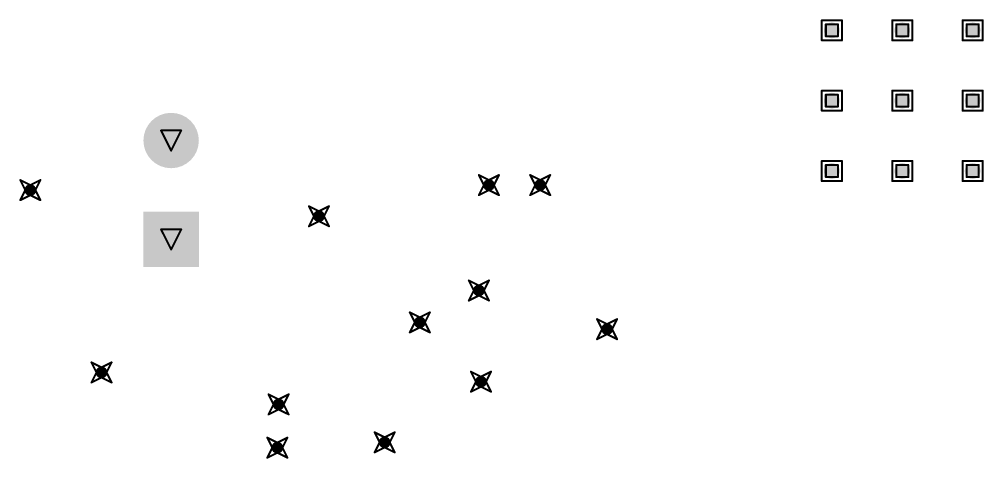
# Model space of a CAD drawing. Header units: millimetres. Extents: x -25 to 478, y -31 to 252.
# Drawn here: x 119.76 to 144.12, y 33.82 to 44.93 of the extents above; entities that cross this region are included whole.
import ezdxf

# ---------------------------------------------------------------- set-up
doc = ezdxf.new("R2010")
doc.units = ezdxf.units.MM
for name, color, linetype in [('DrillDrawing', 1, 'Continuous'), ('MultiLayer', 9, 'Continuous'), ('PadHoleLayer', 156, 'Continuous'), ('ViaHoleLayer', 16, 'Continuous')]:
    doc.layers.add(name, color=color, linetype=linetype)

# ---------------------------------------------------------------- blocks, each defined once
blk = doc.blocks.new('JST_B2B_EH_A_530')
at = {"layer": 'MultiLayer'}
blk.add_hatch(color=9, dxfattribs=at).paths.add_polyline_path([(-1.95, 0.7), (-0.55, 0.7), (-0.55, -0.7), (-1.95, -0.7)])
h = blk.add_hatch(color=9, dxfattribs=at)
edge = h.paths.add_edge_path()
edge.add_arc((1.25, 0), 0.7, 0, 360)
at = {"layer": 'PadHoleLayer'}
h = blk.add_hatch(color=156, dxfattribs=at)
edge = h.paths.add_edge_path()
edge.add_arc((-1.25, 0), 0.45, 0, 360)
h = blk.add_hatch(color=156, dxfattribs=at)
edge = h.paths.add_edge_path()
edge.add_arc((1.25, 0), 0.45, 0, 360)

msp = doc.modelspace()

# ---------------------------------------------------------------- hatches: boundary and pattern name
at = {"layer": 'ViaHoleLayer'}
h = msp.add_hatch(color=16, dxfattribs=at)
edge = h.paths.add_edge_path()
edge.add_arc((140.284, 44.649), 0.2, 0, 360)
h = msp.add_hatch(color=16, dxfattribs=at)
edge = h.paths.add_edge_path()
edge.add_arc((142.062, 44.649), 0.2, 0, 360)
h = msp.add_hatch(color=16, dxfattribs=at)
edge = h.paths.add_edge_path()
edge.add_arc((143.84, 44.649), 0.2, 0, 360)
h = msp.add_hatch(color=16, dxfattribs=at)
edge = h.paths.add_edge_path()
edge.add_arc((140.284, 42.871), 0.2, 0, 360)
h = msp.add_hatch(color=16, dxfattribs=at)
edge = h.paths.add_edge_path()
edge.add_arc((142.062, 42.871), 0.2, 0, 360)
h = msp.add_hatch(color=16, dxfattribs=at)
edge = h.paths.add_edge_path()
edge.add_arc((143.84, 42.871), 0.2, 0, 360)
h = msp.add_hatch(color=16, dxfattribs=at)
edge = h.paths.add_edge_path()
edge.add_arc((140.284, 41.093), 0.2, 0, 360)
h = msp.add_hatch(color=16, dxfattribs=at)
edge = h.paths.add_edge_path()
edge.add_arc((142.062, 41.093), 0.2, 0, 360)
h = msp.add_hatch(color=16, dxfattribs=at)
edge = h.paths.add_edge_path()
edge.add_arc((143.84, 41.093), 0.2, 0, 360)
h = msp.add_hatch(color=16, dxfattribs=at)
edge = h.paths.add_edge_path()
edge.add_arc((120.04, 40.611), 0.15, 0, 360)
h = msp.add_hatch(color=16, dxfattribs=at)
edge = h.paths.add_edge_path()
edge.add_arc((131.623, 40.738), 0.15, 0, 360)
h = msp.add_hatch(color=16, dxfattribs=at)
edge = h.paths.add_edge_path()
edge.add_arc((132.918, 40.738), 0.15, 0, 360)
h = msp.add_hatch(color=16, dxfattribs=at)
edge = h.paths.add_edge_path()
edge.add_arc((127.33, 39.951), 0.15, 0, 360)
h = msp.add_hatch(color=16, dxfattribs=at)
edge = h.paths.add_edge_path()
edge.add_arc((131.369, 38.073), 0.15, 0, 360)
h = msp.add_hatch(color=16, dxfattribs=at)
edge = h.paths.add_edge_path()
edge.add_arc((129.878, 37.268), 0.15, 0, 360)
h = msp.add_hatch(color=16, dxfattribs=at)
edge = h.paths.add_edge_path()
edge.add_arc((134.607, 37.096), 0.15, 0, 360)
h = msp.add_hatch(color=16, dxfattribs=at)
edge = h.paths.add_edge_path()
edge.add_arc((121.838, 36.002), 0.15, 0, 360)
h = msp.add_hatch(color=16, dxfattribs=at)
edge = h.paths.add_edge_path()
edge.add_arc((131.422, 35.768), 0.15, 0, 360)
h = msp.add_hatch(color=16, dxfattribs=at)
edge = h.paths.add_edge_path()
edge.add_arc((126.31, 35.195), 0.15, 0, 360)
h = msp.add_hatch(color=16, dxfattribs=at)
edge = h.paths.add_edge_path()
edge.add_arc((128.99, 34.235), 0.15, 0, 360)
h = msp.add_hatch(color=16, dxfattribs=at)
edge = h.paths.add_edge_path()
edge.add_arc((126.279, 34.101), 0.15, 0, 360)

# ---------------------------------------------------------------- linework, layer by layer
at = {"layer": 'DrillDrawing', "const_width": 0.0508}
for points in [[(140.03, 44.903), (140.538, 44.903)], [(140.03, 44.395), (140.03, 44.903)], [(140.132, 44.802), (140.437, 44.802)], [(140.132, 44.497), (140.132, 44.802)], [(140.437, 44.497), (140.437, 44.802)], [(140.538, 44.395), (140.538, 44.903)], [(141.808, 44.903), (142.316, 44.903)], [(141.808, 44.395), (141.808, 44.903)], [(141.91, 44.802), (142.215, 44.802)], [(141.91, 44.497), (141.91, 44.802)], [(142.215, 44.497), (142.215, 44.802)], [(142.316, 44.395), (142.316, 44.903)], [(143.586, 44.903), (144.094, 44.903)], [(143.586, 44.395), (143.586, 44.903)], [(143.688, 44.802), (143.993, 44.802)], [(143.688, 44.497), (143.688, 44.802)], [(143.993, 44.497), (143.993, 44.802)], [(144.094, 44.395), (144.094, 44.903)], [(140.03, 44.395), (140.538, 44.395)], [(140.132, 44.497), (140.437, 44.497)], [(141.808, 44.395), (142.316, 44.395)], [(141.91, 44.497), (142.215, 44.497)], [(143.586, 44.395), (144.094, 44.395)], [(143.688, 44.497), (143.993, 44.497)], [(140.03, 43.125), (140.538, 43.125)], [(140.03, 42.617), (140.03, 43.125)], [(140.538, 42.617), (140.538, 43.125)], [(141.808, 43.125), (142.316, 43.125)], [(141.808, 42.617), (141.808, 43.125)], [(142.316, 42.617), (142.316, 43.125)], [(143.586, 43.125), (144.094, 43.125)], [(143.586, 42.617), (143.586, 43.125)], [(144.094, 42.617), (144.094, 43.125)], [(140.132, 43.024), (140.437, 43.024)], [(140.132, 42.719), (140.132, 43.024)], [(140.437, 42.719), (140.437, 43.024)], [(141.91, 43.024), (142.215, 43.024)], [(141.91, 42.719), (141.91, 43.024)], [(142.215, 42.719), (142.215, 43.024)], [(143.688, 43.024), (143.993, 43.024)], [(143.688, 42.719), (143.688, 43.024)], [(143.993, 42.719), (143.993, 43.024)], [(140.03, 42.617), (140.538, 42.617)], [(140.132, 42.719), (140.437, 42.719)], [(141.808, 42.617), (142.316, 42.617)], [(141.91, 42.719), (142.215, 42.719)], [(143.586, 42.617), (144.094, 42.617)], [(143.688, 42.719), (143.993, 42.719)], [(123.342, 42.118), (123.85, 42.118)], [(123.342, 42.118), (123.596, 41.61)], [(123.596, 41.61), (123.85, 42.118)], [(140.03, 41.347), (140.538, 41.347)], [(140.03, 40.839), (140.03, 41.347)], [(140.132, 41.246), (140.437, 41.246)], [(140.132, 40.941), (140.132, 41.246)], [(140.437, 40.941), (140.437, 41.246)], [(140.538, 40.839), (140.538, 41.347)], [(141.808, 41.347), (142.316, 41.347)], [(141.808, 40.839), (141.808, 41.347)], [(141.91, 41.246), (142.215, 41.246)], [(141.91, 40.941), (141.91, 41.246)], [(142.215, 40.941), (142.215, 41.246)], [(142.316, 40.839), (142.316, 41.347)], [(143.586, 41.347), (144.094, 41.347)], [(143.586, 40.839), (143.586, 41.347)], [(143.688, 41.246), (143.993, 41.246)], [(143.688, 40.941), (143.688, 41.246)], [(143.993, 40.941), (143.993, 41.246)], [(144.094, 40.839), (144.094, 41.347)], [(131.369, 40.992), (131.623, 40.865)], [(131.369, 40.992), (131.496, 40.738)], [(131.623, 40.865), (131.877, 40.992)], [(131.75, 40.738), (131.877, 40.992)], [(132.664, 40.992), (132.918, 40.865)], [(132.664, 40.992), (132.791, 40.738)], [(132.918, 40.865), (133.172, 40.992)], [(133.045, 40.738), (133.172, 40.992)], [(140.132, 40.941), (140.437, 40.941)], [(141.91, 40.941), (142.215, 40.941)], [(143.688, 40.941), (143.993, 40.941)], [(119.786, 40.865), (120.04, 40.738)], [(119.786, 40.865), (119.913, 40.611)], [(120.04, 40.738), (120.294, 40.865)], [(120.167, 40.611), (120.294, 40.865)], [(131.369, 40.484), (131.496, 40.738)], [(131.75, 40.738), (131.877, 40.484)], [(132.664, 40.484), (132.791, 40.738)], [(133.045, 40.738), (133.172, 40.484)], [(140.03, 40.839), (140.538, 40.839)], [(141.808, 40.839), (142.316, 40.839)], [(143.586, 40.839), (144.094, 40.839)], [(119.786, 40.357), (119.913, 40.611)], [(119.786, 40.357), (120.04, 40.484)], [(120.04, 40.484), (120.294, 40.357)], [(120.167, 40.611), (120.294, 40.357)], [(131.369, 40.484), (131.623, 40.611)], [(131.623, 40.611), (131.877, 40.484)], [(132.664, 40.484), (132.918, 40.611)], [(132.918, 40.611), (133.172, 40.484)], [(127.076, 40.205), (127.33, 40.078)], [(127.076, 40.205), (127.203, 39.951)], [(127.33, 40.078), (127.584, 40.205)], [(127.457, 39.951), (127.584, 40.205)], [(127.076, 39.697), (127.203, 39.951)], [(127.457, 39.951), (127.584, 39.697)], [(127.076, 39.697), (127.33, 39.824)], [(127.33, 39.824), (127.584, 39.697)], [(123.342, 39.618), (123.85, 39.618)], [(123.342, 39.618), (123.596, 39.11)], [(123.596, 39.11), (123.85, 39.618)], [(131.115, 38.327), (131.369, 38.2)], [(131.115, 38.327), (131.242, 38.073)], [(131.369, 38.2), (131.623, 38.327)], [(131.496, 38.073), (131.623, 38.327)], [(131.115, 37.819), (131.242, 38.073)], [(131.496, 38.073), (131.623, 37.819)], [(131.115, 37.819), (131.369, 37.946)], [(131.369, 37.946), (131.623, 37.819)], [(129.624, 37.522), (129.878, 37.395)], [(129.624, 37.522), (129.751, 37.268)], [(129.878, 37.395), (130.132, 37.522)], [(130.005, 37.268), (130.132, 37.522)], [(129.624, 37.014), (129.751, 37.268)], [(130.005, 37.268), (130.132, 37.014)], [(134.353, 37.35), (134.607, 37.223)], [(134.353, 37.35), (134.48, 37.096)], [(134.607, 37.223), (134.861, 37.35)], [(134.734, 37.096), (134.861, 37.35)], [(129.624, 37.014), (129.878, 37.141)], [(129.878, 37.141), (130.132, 37.014)], [(134.353, 36.842), (134.48, 37.096)], [(134.734, 37.096), (134.861, 36.842)], [(134.353, 36.842), (134.607, 36.969)], [(134.607, 36.969), (134.861, 36.842)], [(121.584, 36.256), (121.838, 36.129)], [(121.584, 36.256), (121.711, 36.002)], [(121.838, 36.129), (122.092, 36.256)], [(121.965, 36.002), (122.092, 36.256)], [(121.584, 35.748), (121.711, 36.002)], [(121.584, 35.748), (121.838, 35.875)], [(121.838, 35.875), (122.092, 35.748)], [(121.965, 36.002), (122.092, 35.748)], [(131.168, 36.022), (131.422, 35.895)], [(131.168, 36.022), (131.295, 35.768)], [(131.422, 35.895), (131.676, 36.022)], [(131.549, 35.768), (131.676, 36.022)], [(131.168, 35.514), (131.295, 35.768)], [(131.168, 35.514), (131.422, 35.641)], [(131.422, 35.641), (131.676, 35.514)], [(131.549, 35.768), (131.676, 35.514)], [(126.056, 35.449), (126.31, 35.322)], [(126.056, 35.449), (126.183, 35.195)], [(126.31, 35.322), (126.564, 35.449)], [(126.437, 35.195), (126.564, 35.449)], [(126.056, 34.941), (126.183, 35.195)], [(126.056, 34.941), (126.31, 35.068)], [(126.31, 35.068), (126.564, 34.941)], [(126.437, 35.195), (126.564, 34.941)], [(126.025, 34.355), (126.279, 34.228)], [(126.025, 34.355), (126.152, 34.101)], [(126.279, 34.228), (126.533, 34.355)], [(126.406, 34.101), (126.533, 34.355)], [(128.736, 34.489), (128.99, 34.362)], [(128.736, 34.489), (128.863, 34.235)], [(128.99, 34.362), (129.244, 34.489)], [(129.117, 34.235), (129.244, 34.489)], [(126.025, 33.847), (126.152, 34.101)], [(126.406, 34.101), (126.533, 33.847)], [(128.736, 33.981), (128.863, 34.235)], [(128.736, 33.981), (128.99, 34.108)], [(128.99, 34.108), (129.244, 33.981)], [(129.117, 34.235), (129.244, 33.981)], [(126.025, 33.847), (126.279, 33.974)], [(126.279, 33.974), (126.533, 33.847)]]:
    msp.add_lwpolyline(points, dxfattribs=at)
at = {"layer": 'DrillDrawing', "const_width": 0.0254}
for points in [[(140.018, 44.903, 1), (140.043, 44.903, 1)], [(140.018, 44.903, 1), (140.043, 44.903, 1)], [(140.119, 44.802, 1), (140.144, 44.802, 1)], [(140.119, 44.802, 1), (140.144, 44.802, 1)], [(140.424, 44.802, 1), (140.449, 44.802, 1)], [(140.424, 44.802, 1), (140.449, 44.802, 1)], [(140.525, 44.903, 1), (140.551, 44.903, 1)], [(140.525, 44.903, 1), (140.551, 44.903, 1)], [(141.796, 44.903, 1), (141.821, 44.903, 1)], [(141.796, 44.903, 1), (141.821, 44.903, 1)], [(141.897, 44.802, 1), (141.923, 44.802, 1)], [(141.897, 44.802, 1), (141.923, 44.802, 1)], [(142.202, 44.802, 1), (142.227, 44.802, 1)], [(142.202, 44.802, 1), (142.227, 44.802, 1)], [(142.304, 44.903, 1), (142.329, 44.903, 1)], [(142.304, 44.903, 1), (142.329, 44.903, 1)], [(143.573, 44.903, 1), (143.599, 44.903, 1)], [(143.573, 44.903, 1), (143.599, 44.903, 1)], [(143.675, 44.802, 1), (143.701, 44.802, 1)], [(143.675, 44.802, 1), (143.701, 44.802, 1)], [(143.98, 44.802, 1), (144.005, 44.802, 1)], [(143.98, 44.802, 1), (144.005, 44.802, 1)], [(144.082, 44.903, 1), (144.107, 44.903, 1)], [(144.082, 44.903, 1), (144.107, 44.903, 1)], [(140.018, 44.395, 1), (140.043, 44.395, 1)], [(140.018, 44.395, 1), (140.043, 44.395, 1)], [(140.119, 44.497, 1), (140.144, 44.497, 1)], [(140.119, 44.497, 1), (140.144, 44.497, 1)], [(140.424, 44.497, 1), (140.449, 44.497, 1)], [(140.424, 44.497, 1), (140.449, 44.497, 1)], [(140.525, 44.395, 1), (140.551, 44.395, 1)], [(140.525, 44.395, 1), (140.551, 44.395, 1)], [(141.796, 44.395, 1), (141.821, 44.395, 1)], [(141.796, 44.395, 1), (141.821, 44.395, 1)], [(141.897, 44.497, 1), (141.923, 44.497, 1)], [(141.897, 44.497, 1), (141.923, 44.497, 1)], [(142.202, 44.497, 1), (142.227, 44.497, 1)], [(142.202, 44.497, 1), (142.227, 44.497, 1)], [(142.304, 44.395, 1), (142.329, 44.395, 1)], [(142.304, 44.395, 1), (142.329, 44.395, 1)], [(143.573, 44.395, 1), (143.599, 44.395, 1)], [(143.573, 44.395, 1), (143.599, 44.395, 1)], [(143.675, 44.497, 1), (143.701, 44.497, 1)], [(143.675, 44.497, 1), (143.701, 44.497, 1)], [(143.98, 44.497, 1), (144.005, 44.497, 1)], [(143.98, 44.497, 1), (144.005, 44.497, 1)], [(144.082, 44.395, 1), (144.107, 44.395, 1)], [(144.082, 44.395, 1), (144.107, 44.395, 1)], [(140.018, 43.125, 1), (140.043, 43.125, 1)], [(140.018, 43.125, 1), (140.043, 43.125, 1)], [(140.525, 43.125, 1), (140.551, 43.125, 1)], [(140.525, 43.125, 1), (140.551, 43.125, 1)], [(141.796, 43.125, 1), (141.821, 43.125, 1)], [(141.796, 43.125, 1), (141.821, 43.125, 1)], [(142.304, 43.125, 1), (142.329, 43.125, 1)], [(142.304, 43.125, 1), (142.329, 43.125, 1)], [(143.573, 43.125, 1), (143.599, 43.125, 1)], [(143.573, 43.125, 1), (143.599, 43.125, 1)], [(144.082, 43.125, 1), (144.107, 43.125, 1)], [(144.082, 43.125, 1), (144.107, 43.125, 1)], [(140.119, 43.024, 1), (140.144, 43.024, 1)], [(140.119, 43.024, 1), (140.144, 43.024, 1)], [(140.424, 43.024, 1), (140.449, 43.024, 1)], [(140.424, 43.024, 1), (140.449, 43.024, 1)], [(141.897, 43.024, 1), (141.923, 43.024, 1)], [(141.897, 43.024, 1), (141.923, 43.024, 1)], [(142.202, 43.024, 1), (142.227, 43.024, 1)], [(142.202, 43.024, 1), (142.227, 43.024, 1)], [(143.675, 43.024, 1), (143.701, 43.024, 1)], [(143.675, 43.024, 1), (143.701, 43.024, 1)], [(143.98, 43.024, 1), (144.005, 43.024, 1)], [(143.98, 43.024, 1), (144.005, 43.024, 1)], [(140.018, 42.617, 1), (140.043, 42.617, 1)], [(140.018, 42.617, 1), (140.043, 42.617, 1)], [(140.119, 42.719, 1), (140.144, 42.719, 1)], [(140.119, 42.719, 1), (140.144, 42.719, 1)], [(140.424, 42.719, 1), (140.449, 42.719, 1)], [(140.424, 42.719, 1), (140.449, 42.719, 1)], [(140.525, 42.617, 1), (140.551, 42.617, 1)], [(140.525, 42.617, 1), (140.551, 42.617, 1)], [(141.796, 42.617, 1), (141.821, 42.617, 1)], [(141.796, 42.617, 1), (141.821, 42.617, 1)], [(141.897, 42.719, 1), (141.923, 42.719, 1)], [(141.897, 42.719, 1), (141.923, 42.719, 1)], [(142.202, 42.719, 1), (142.227, 42.719, 1)], [(142.202, 42.719, 1), (142.227, 42.719, 1)], [(142.304, 42.617, 1), (142.329, 42.617, 1)], [(142.304, 42.617, 1), (142.329, 42.617, 1)], [(143.573, 42.617, 1), (143.599, 42.617, 1)], [(143.573, 42.617, 1), (143.599, 42.617, 1)], [(143.675, 42.719, 1), (143.701, 42.719, 1)], [(143.675, 42.719, 1), (143.701, 42.719, 1)], [(143.98, 42.719, 1), (144.005, 42.719, 1)], [(143.98, 42.719, 1), (144.005, 42.719, 1)], [(144.082, 42.617, 1), (144.107, 42.617, 1)], [(144.082, 42.617, 1), (144.107, 42.617, 1)], [(123.33, 42.118, 1), (123.355, 42.118, 1)], [(123.33, 42.118, 1), (123.355, 42.118, 1)], [(123.838, 42.118, 1), (123.863, 42.118, 1)], [(123.838, 42.118, 1), (123.863, 42.118, 1)], [(123.584, 41.61, 1), (123.609, 41.61, 1)], [(123.584, 41.61, 1), (123.609, 41.61, 1)], [(140.018, 41.347, 1), (140.043, 41.347, 1)], [(140.018, 41.347, 1), (140.043, 41.347, 1)], [(140.119, 41.246, 1), (140.144, 41.246, 1)], [(140.119, 41.246, 1), (140.144, 41.246, 1)], [(140.424, 41.246, 1), (140.449, 41.246, 1)], [(140.424, 41.246, 1), (140.449, 41.246, 1)], [(140.525, 41.347, 1), (140.551, 41.347, 1)], [(140.525, 41.347, 1), (140.551, 41.347, 1)], [(141.796, 41.347, 1), (141.821, 41.347, 1)], [(141.796, 41.347, 1), (141.821, 41.347, 1)], [(141.897, 41.246, 1), (141.923, 41.246, 1)], [(141.897, 41.246, 1), (141.923, 41.246, 1)], [(142.202, 41.246, 1), (142.227, 41.246, 1)], [(142.202, 41.246, 1), (142.227, 41.246, 1)], [(142.304, 41.347, 1), (142.329, 41.347, 1)], [(142.304, 41.347, 1), (142.329, 41.347, 1)], [(143.573, 41.347, 1), (143.599, 41.347, 1)], [(143.573, 41.347, 1), (143.599, 41.347, 1)], [(143.675, 41.246, 1), (143.701, 41.246, 1)], [(143.675, 41.246, 1), (143.701, 41.246, 1)], [(143.98, 41.246, 1), (144.005, 41.246, 1)], [(143.98, 41.246, 1), (144.005, 41.246, 1)], [(144.082, 41.347, 1), (144.107, 41.347, 1)], [(144.082, 41.347, 1), (144.107, 41.347, 1)], [(131.356, 40.992, 1), (131.381, 40.992, 1)], [(131.356, 40.992, 1), (131.381, 40.992, 1)], [(131.864, 40.992, 1), (131.889, 40.992, 1)], [(131.864, 40.992, 1), (131.889, 40.992, 1)], [(132.651, 40.992, 1), (132.677, 40.992, 1)], [(132.651, 40.992, 1), (132.677, 40.992, 1)], [(133.16, 40.992, 1), (133.185, 40.992, 1)], [(133.16, 40.992, 1), (133.185, 40.992, 1)], [(140.119, 40.941, 1), (140.144, 40.941, 1)], [(140.119, 40.941, 1), (140.144, 40.941, 1)], [(140.424, 40.941, 1), (140.449, 40.941, 1)], [(140.424, 40.941, 1), (140.449, 40.941, 1)], [(141.897, 40.941, 1), (141.923, 40.941, 1)], [(141.897, 40.941, 1), (141.923, 40.941, 1)], [(142.202, 40.941, 1), (142.227, 40.941, 1)], [(142.202, 40.941, 1), (142.227, 40.941, 1)], [(143.675, 40.941, 1), (143.701, 40.941, 1)], [(143.675, 40.941, 1), (143.701, 40.941, 1)], [(143.98, 40.941, 1), (144.005, 40.941, 1)], [(143.98, 40.941, 1), (144.005, 40.941, 1)], [(119.774, 40.865, 1), (119.799, 40.865, 1)], [(119.774, 40.865, 1), (119.799, 40.865, 1)], [(120.028, 40.738, 1), (120.053, 40.738, 1)], [(120.028, 40.738, 1), (120.053, 40.738, 1)], [(120.282, 40.865, 1), (120.307, 40.865, 1)], [(120.282, 40.865, 1), (120.307, 40.865, 1)], [(131.483, 40.738, 1), (131.508, 40.738, 1)], [(131.483, 40.738, 1), (131.508, 40.738, 1)], [(131.61, 40.865, 1), (131.636, 40.865, 1)], [(131.61, 40.865, 1), (131.636, 40.865, 1)], [(131.737, 40.738, 1), (131.762, 40.738, 1)], [(131.737, 40.738, 1), (131.762, 40.738, 1)], [(132.779, 40.738, 1), (132.804, 40.738, 1)], [(132.779, 40.738, 1), (132.804, 40.738, 1)], [(132.905, 40.865, 1), (132.931, 40.865, 1)], [(132.905, 40.865, 1), (132.931, 40.865, 1)], [(133.032, 40.738, 1), (133.058, 40.738, 1)], [(133.032, 40.738, 1), (133.058, 40.738, 1)], [(140.018, 40.839, 1), (140.043, 40.839, 1)], [(140.018, 40.839, 1), (140.043, 40.839, 1)], [(140.525, 40.839, 1), (140.551, 40.839, 1)], [(140.525, 40.839, 1), (140.551, 40.839, 1)], [(141.796, 40.839, 1), (141.821, 40.839, 1)], [(141.796, 40.839, 1), (141.821, 40.839, 1)], [(142.304, 40.839, 1), (142.329, 40.839, 1)], [(142.304, 40.839, 1), (142.329, 40.839, 1)], [(143.573, 40.839, 1), (143.599, 40.839, 1)], [(143.573, 40.839, 1), (143.599, 40.839, 1)], [(144.082, 40.839, 1), (144.107, 40.839, 1)], [(144.082, 40.839, 1), (144.107, 40.839, 1)], [(119.901, 40.611, 1), (119.926, 40.611, 1)], [(119.901, 40.611, 1), (119.926, 40.611, 1)], [(120.028, 40.484, 1), (120.053, 40.484, 1)], [(120.028, 40.484, 1), (120.053, 40.484, 1)], [(120.155, 40.611, 1), (120.18, 40.611, 1)], [(120.155, 40.611, 1), (120.18, 40.611, 1)], [(131.356, 40.484, 1), (131.381, 40.484, 1)], [(131.356, 40.484, 1), (131.381, 40.484, 1)], [(131.61, 40.611, 1), (131.636, 40.611, 1)], [(131.61, 40.611, 1), (131.636, 40.611, 1)], [(131.864, 40.484, 1), (131.889, 40.484, 1)], [(131.864, 40.484, 1), (131.889, 40.484, 1)], [(132.651, 40.484, 1), (132.677, 40.484, 1)], [(132.651, 40.484, 1), (132.677, 40.484, 1)], [(132.905, 40.611, 1), (132.931, 40.611, 1)], [(132.905, 40.611, 1), (132.931, 40.611, 1)], [(133.16, 40.484, 1), (133.185, 40.484, 1)], [(133.16, 40.484, 1), (133.185, 40.484, 1)], [(119.774, 40.357, 1), (119.799, 40.357, 1)], [(119.774, 40.357, 1), (119.799, 40.357, 1)], [(120.282, 40.357, 1), (120.307, 40.357, 1)], [(120.282, 40.357, 1), (120.307, 40.357, 1)], [(127.064, 40.205, 1), (127.089, 40.205, 1)], [(127.064, 40.205, 1), (127.089, 40.205, 1)], [(127.572, 40.205, 1), (127.597, 40.205, 1)], [(127.572, 40.205, 1), (127.597, 40.205, 1)], [(127.191, 39.951, 1), (127.216, 39.951, 1)], [(127.191, 39.951, 1), (127.216, 39.951, 1)], [(127.317, 40.078, 1), (127.343, 40.078, 1)], [(127.317, 40.078, 1), (127.343, 40.078, 1)], [(127.445, 39.951, 1), (127.47, 39.951, 1)], [(127.445, 39.951, 1), (127.47, 39.951, 1)], [(127.064, 39.697, 1), (127.089, 39.697, 1)], [(127.064, 39.697, 1), (127.089, 39.697, 1)], [(127.317, 39.824, 1), (127.343, 39.824, 1)], [(127.317, 39.824, 1), (127.343, 39.824, 1)], [(127.572, 39.697, 1), (127.597, 39.697, 1)], [(127.572, 39.697, 1), (127.597, 39.697, 1)], [(123.33, 39.618, 1), (123.355, 39.618, 1)], [(123.33, 39.618, 1), (123.355, 39.618, 1)], [(123.838, 39.618, 1), (123.863, 39.618, 1)], [(123.838, 39.618, 1), (123.863, 39.618, 1)], [(123.584, 39.11, 1), (123.609, 39.11, 1)], [(123.584, 39.11, 1), (123.609, 39.11, 1)], [(131.102, 38.327, 1), (131.127, 38.327, 1)], [(131.102, 38.327, 1), (131.127, 38.327, 1)], [(131.61, 38.327, 1), (131.636, 38.327, 1)], [(131.61, 38.327, 1), (131.636, 38.327, 1)], [(131.229, 38.073, 1), (131.255, 38.073, 1)], [(131.229, 38.073, 1), (131.255, 38.073, 1)], [(131.356, 38.2, 1), (131.381, 38.2, 1)], [(131.356, 38.2, 1), (131.381, 38.2, 1)], [(131.483, 38.073, 1), (131.508, 38.073, 1)], [(131.483, 38.073, 1), (131.508, 38.073, 1)], [(131.102, 37.819, 1), (131.127, 37.819, 1)], [(131.102, 37.819, 1), (131.127, 37.819, 1)], [(131.356, 37.946, 1), (131.381, 37.946, 1)], [(131.356, 37.946, 1), (131.381, 37.946, 1)], [(131.61, 37.819, 1), (131.636, 37.819, 1)], [(131.61, 37.819, 1), (131.636, 37.819, 1)], [(129.611, 37.522, 1), (129.636, 37.522, 1)], [(129.611, 37.522, 1), (129.636, 37.522, 1)], [(130.119, 37.522, 1), (130.144, 37.522, 1)], [(130.119, 37.522, 1), (130.144, 37.522, 1)], [(129.738, 37.268, 1), (129.763, 37.268, 1)], [(129.738, 37.268, 1), (129.763, 37.268, 1)], [(129.865, 37.395, 1), (129.89, 37.395, 1)], [(129.865, 37.395, 1), (129.89, 37.395, 1)], [(129.992, 37.268, 1), (130.017, 37.268, 1)], [(129.992, 37.268, 1), (130.017, 37.268, 1)], [(134.341, 37.35, 1), (134.366, 37.35, 1)], [(134.341, 37.35, 1), (134.366, 37.35, 1)], [(134.849, 37.35, 1), (134.874, 37.35, 1)], [(134.849, 37.35, 1), (134.874, 37.35, 1)], [(129.611, 37.014, 1), (129.636, 37.014, 1)], [(129.611, 37.014, 1), (129.636, 37.014, 1)], [(129.865, 37.141, 1), (129.89, 37.141, 1)], [(129.865, 37.141, 1), (129.89, 37.141, 1)], [(130.119, 37.014, 1), (130.144, 37.014, 1)], [(130.119, 37.014, 1), (130.144, 37.014, 1)], [(134.468, 37.096, 1), (134.493, 37.096, 1)], [(134.468, 37.096, 1), (134.493, 37.096, 1)], [(134.595, 37.223, 1), (134.62, 37.223, 1)], [(134.595, 37.223, 1), (134.62, 37.223, 1)], [(134.722, 37.096, 1), (134.747, 37.096, 1)], [(134.722, 37.096, 1), (134.747, 37.096, 1)], [(134.341, 36.842, 1), (134.366, 36.842, 1)], [(134.341, 36.842, 1), (134.366, 36.842, 1)], [(134.595, 36.969, 1), (134.62, 36.969, 1)], [(134.595, 36.969, 1), (134.62, 36.969, 1)], [(134.849, 36.842, 1), (134.874, 36.842, 1)], [(134.849, 36.842, 1), (134.874, 36.842, 1)], [(121.571, 36.256, 1), (121.597, 36.256, 1)], [(121.571, 36.256, 1), (121.597, 36.256, 1)], [(121.825, 36.129, 1), (121.851, 36.129, 1)], [(121.825, 36.129, 1), (121.851, 36.129, 1)], [(122.079, 36.256, 1), (122.105, 36.256, 1)], [(122.079, 36.256, 1), (122.105, 36.256, 1)], [(121.698, 36.002, 1), (121.724, 36.002, 1)], [(121.698, 36.002, 1), (121.724, 36.002, 1)], [(121.825, 35.875, 1), (121.851, 35.875, 1)], [(121.825, 35.875, 1), (121.851, 35.875, 1)], [(121.952, 36.002, 1), (121.978, 36.002, 1)], [(121.952, 36.002, 1), (121.978, 36.002, 1)], [(131.155, 36.022, 1), (131.181, 36.022, 1)], [(131.155, 36.022, 1), (131.181, 36.022, 1)], [(131.409, 35.895, 1), (131.435, 35.895, 1)], [(131.409, 35.895, 1), (131.435, 35.895, 1)], [(131.663, 36.022, 1), (131.689, 36.022, 1)], [(131.663, 36.022, 1), (131.689, 36.022, 1)], [(121.571, 35.748, 1), (121.597, 35.748, 1)], [(121.571, 35.748, 1), (121.597, 35.748, 1)], [(122.079, 35.748, 1), (122.105, 35.748, 1)], [(122.079, 35.748, 1), (122.105, 35.748, 1)], [(131.282, 35.768, 1), (131.308, 35.768, 1)], [(131.282, 35.768, 1), (131.308, 35.768, 1)], [(131.409, 35.641, 1), (131.435, 35.641, 1)], [(131.409, 35.641, 1), (131.435, 35.641, 1)], [(131.536, 35.768, 1), (131.562, 35.768, 1)], [(131.536, 35.768, 1), (131.562, 35.768, 1)], [(126.043, 35.449, 1), (126.069, 35.449, 1)], [(126.043, 35.449, 1), (126.069, 35.449, 1)], [(126.297, 35.322, 1), (126.323, 35.322, 1)], [(126.297, 35.322, 1), (126.323, 35.322, 1)], [(126.551, 35.449, 1), (126.577, 35.449, 1)], [(126.551, 35.449, 1), (126.577, 35.449, 1)], [(131.155, 35.514, 1), (131.181, 35.514, 1)], [(131.155, 35.514, 1), (131.181, 35.514, 1)], [(131.663, 35.514, 1), (131.689, 35.514, 1)], [(131.663, 35.514, 1), (131.689, 35.514, 1)], [(126.17, 35.195, 1), (126.196, 35.195, 1)], [(126.17, 35.195, 1), (126.196, 35.195, 1)], [(126.297, 35.068, 1), (126.323, 35.068, 1)], [(126.297, 35.068, 1), (126.323, 35.068, 1)], [(126.424, 35.195, 1), (126.45, 35.195, 1)], [(126.424, 35.195, 1), (126.45, 35.195, 1)], [(126.043, 34.941, 1), (126.069, 34.941, 1)], [(126.043, 34.941, 1), (126.069, 34.941, 1)], [(126.551, 34.941, 1), (126.577, 34.941, 1)], [(126.551, 34.941, 1), (126.577, 34.941, 1)], [(126.012, 34.355, 1), (126.038, 34.355, 1)], [(126.012, 34.355, 1), (126.038, 34.355, 1)], [(126.52, 34.355, 1), (126.546, 34.355, 1)], [(126.52, 34.355, 1), (126.546, 34.355, 1)], [(128.724, 34.489, 1), (128.749, 34.489, 1)], [(128.724, 34.489, 1), (128.749, 34.489, 1)], [(128.978, 34.362, 1), (129.003, 34.362, 1)], [(128.978, 34.362, 1), (129.003, 34.362, 1)], [(129.232, 34.489, 1), (129.257, 34.489, 1)], [(129.232, 34.489, 1), (129.257, 34.489, 1)], [(126.139, 34.101, 1), (126.165, 34.101, 1)], [(126.139, 34.101, 1), (126.165, 34.101, 1)], [(126.266, 34.228, 1), (126.292, 34.228, 1)], [(126.266, 34.228, 1), (126.292, 34.228, 1)], [(126.393, 34.101, 1), (126.419, 34.101, 1)], [(126.393, 34.101, 1), (126.419, 34.101, 1)], [(128.851, 34.235, 1), (128.876, 34.235, 1)], [(128.851, 34.235, 1), (128.876, 34.235, 1)], [(128.978, 34.108, 1), (129.003, 34.108, 1)], [(128.978, 34.108, 1), (129.003, 34.108, 1)], [(129.105, 34.235, 1), (129.13, 34.235, 1)], [(129.105, 34.235, 1), (129.13, 34.235, 1)], [(126.012, 33.847, 1), (126.038, 33.847, 1)], [(126.012, 33.847, 1), (126.038, 33.847, 1)], [(126.266, 33.974, 1), (126.292, 33.974, 1)], [(126.266, 33.974, 1), (126.292, 33.974, 1)], [(126.52, 33.847, 1), (126.546, 33.847, 1)], [(126.52, 33.847, 1), (126.546, 33.847, 1)], [(128.724, 33.981, 1), (128.749, 33.981, 1)], [(128.724, 33.981, 1), (128.749, 33.981, 1)], [(129.232, 33.981, 1), (129.257, 33.981, 1)], [(129.232, 33.981, 1), (129.257, 33.981, 1)]]:
    msp.add_lwpolyline(points, format="xyb", close=True, dxfattribs=at)

# ---------------------------------------------------------------- block references
at = {"rotation": 90}
msp.add_blockref('JST_B2B_EH_A_530', (123.596, 40.614), dxfattribs=at)

doc.saveas('drawing.dxf')
